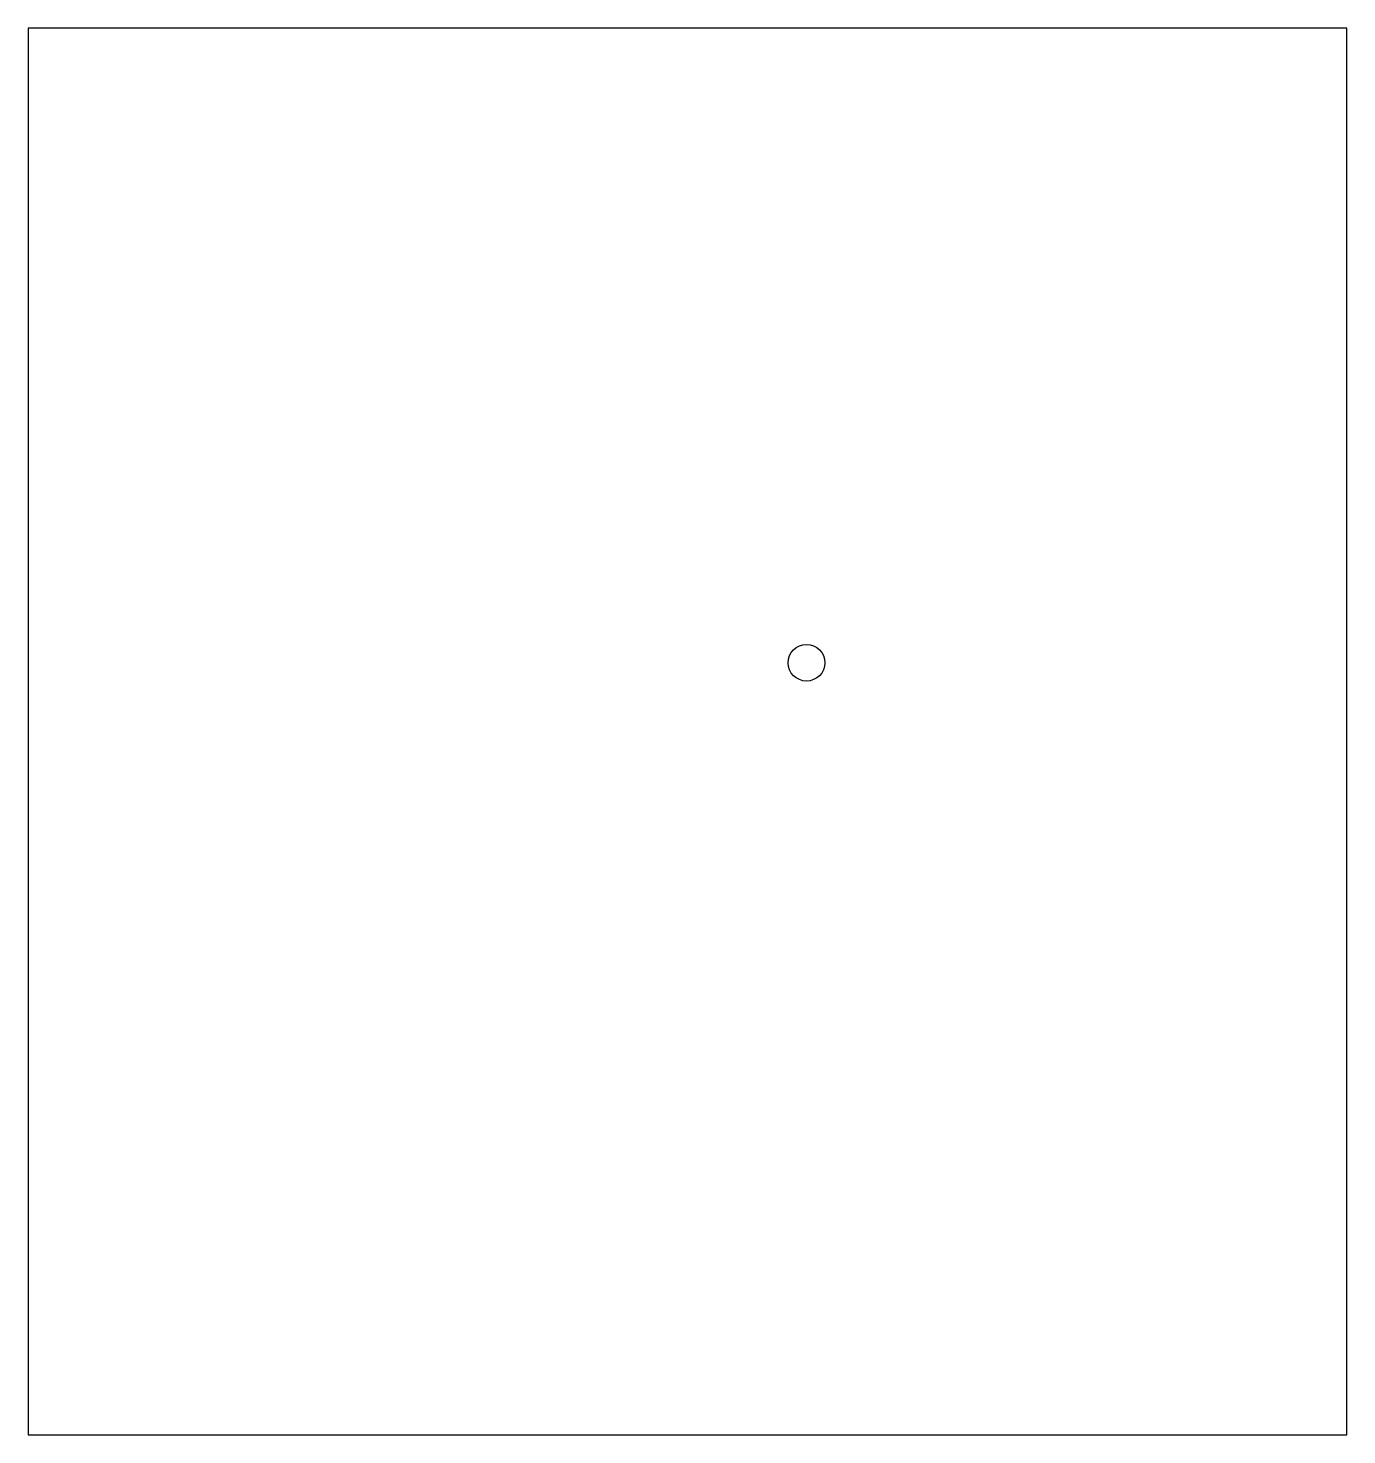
# Model space of a CAD drawing. Header units: millimetres. Extents: x 0 to 180, y 0 to 192.
import ezdxf

# ---------------------------------------------------------------- set-up
doc = ezdxf.new("R2010")
doc.units = ezdxf.units.MM

msp = doc.modelspace()

# ---------------------------------------------------------------- linework, layer by layer
for p, q in [((180, 192), (0, 192)), ((0, 192), (0, 0)), ((180, 0), (180, 192)), ((0, 0), (180, 0))]:
    msp.add_line(p, q)
msp.add_circle((106.24, 105.38), 2.5)

doc.saveas('drawing.dxf')
